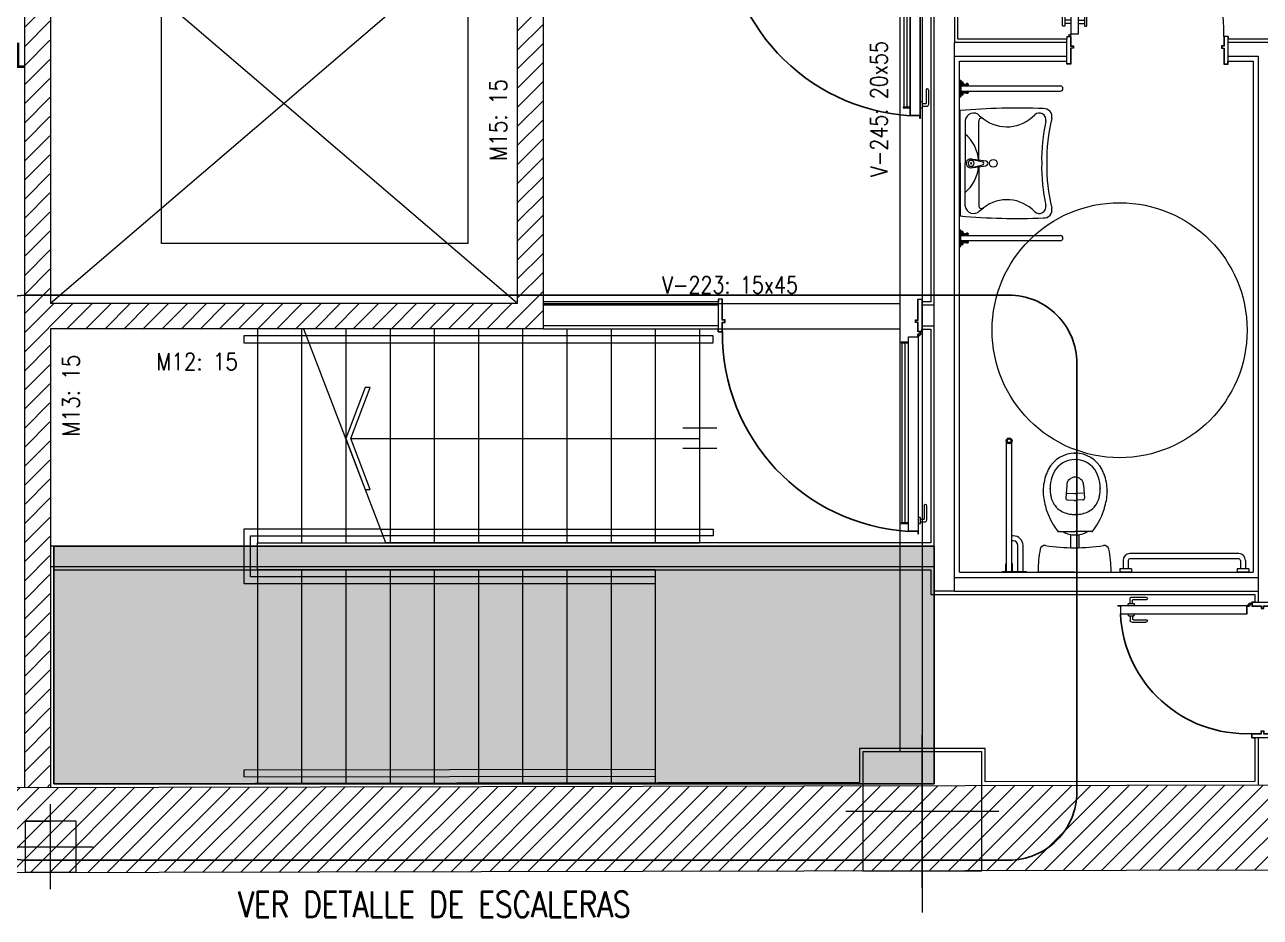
# Model space of a CAD drawing. Header units: millimetres. Extents: x 14 to 290, y 66 to 213.
# Drawn here: x 37.77 to 45.04, y 66.75 to 72 of the extents above; entities that cross this region are included whole.
import ezdxf
from ezdxf.enums import TextEntityAlignment as Align

# ---------------------------------------------------------------- set-up
doc = ezdxf.new("R2010")
doc.units = ezdxf.units.MM
doc.linetypes.add('HIDDEN', pattern=[9.525, 6.35, -3.175])
doc.layers.add('Aclaraciones Del Tejar', color=252, linetype='Continuous')
doc.layers.add('Textos Del Tejar', color=251, linetype='Continuous')
for name, color, linetype, lineweight in [('Auxiliares', 252, 'Continuous', 15), ('OCASA_TODAS_r08$0$CARP-BARRIDO', 252, 'Continuous', 15), ('OCASA_TODAS_r08$0$CARP-HERRAJES', 252, 'Continuous', 15), ('OCASA_TODAS_r08$0$CARP-HOJA', 252, 'Continuous', 20), ('OCASA_TODAS_r08$0$CARP-MARCO', 252, 'Continuous', 20), ('OCASA_TODAS_r08$0$CARPINTERIA', 252, 'Continuous', 15), ('OCASA_TODAS_r08$0$CGC COLUMNAS', 252, 'Continuous', 20), ('OCASA_TODAS_r08$0$CGC COLUMNAS EJES', 252, 'Continuous', 20), ('OCASA_TODAS_r08$0$CGC TABIQUES', 252, 'Continuous', 20), ('OCASA_TODAS_r08$0$CGC TABIQUES REF', 252, 'Continuous', 20), ('OCASA_TODAS_r08$0$CGC VIGAS', 252, 'HIDDEN', 15), ('OCASA_TODAS_r08$0$CGC VIGAS REF', 252, 'Continuous', 15), ('OCASA_TODAS_r08$0$ESCALERA', 252, 'Continuous', 20), ('OCASA_TODAS_r08$0$Estructura', 252, 'Continuous', 20), ('OCASA_TODAS_r08$0$HACH MURO', 252, 'Continuous', 15), ('OCASA_TODAS_r08$0$MURO CERAMICO DE 8', 252, 'Continuous', 20), ('OCASA_TODAS_r08$0$MURO LADRILLO COMUN', 252, 'Continuous', 20), ('OCASA_TODAS_r08$0$PASES', 252, 'Continuous', 15), ('OCASA_TODAS_r08$0$PASES ASCENSORES', 252, 'Continuous', 15), ('OCASA_TODAS_r08$0$REVESTIMIENTOS', 252, 'Continuous', 20), ('OCASA_TODAS_r08$0$REVOQUES', 251, 'Continuous', 15), ('OCASA_TODAS_r08$0$SANITARIOS', 251, 'Continuous', 15)]:
    doc.layers.add(name, color=color, linetype=linetype, lineweight=lineweight)
doc.styles.add('OCASA_TODAS_r08$0$ARIAL', font='arial.ttf')
doc.styles.add('OCASA_TODAS_r08$0$CYPETXT', font='romans__.ttf', dxfattribs={"height": 0.2})
doc.styles.add('ROMANS', font='romans.shx', dxfattribs={"width": 0.8})

# ---------------------------------------------------------------- blocks, each defined once
blk = doc.blocks.new('OCASA_TODAS_r08$0$EJES_DE_LA_COLUMNA')
at = {"layer": 'OCASA_TODAS_r08$0$CGC COLUMNAS EJES'}
for p, q in [((0, -0.5), (0, 0.5)), ((-0.5, 0), (0.5, 0))]:
    blk.add_line(p, q, dxfattribs=at)
blk = doc.blocks.new('OCASA_TODAS_r08$0$Estructura SS para Arquitectura')
at = {"layer": 'OCASA_TODAS_r08$0$CGC COLUMNAS'}
for points in [[(1107.9091, 270.9583), (1108.6091, 270.9583), (1108.6091, 271.6583), (1107.9091, 271.6583), (1107.9091, 270.9583)], [(1102.9815, 270.9493), (1103.2815, 270.9493), (1103.2815, 271.2493), (1102.9815, 271.2493), (1102.9815, 270.9493)], [(1102.9815, 270.9493), (1103.2815, 270.9493), (1103.2815, 271.2493), (1102.9815, 271.2493), (1102.9815, 270.9493)]]:
    blk.add_lwpolyline(points, close=True, dxfattribs=at)
at = {"layer": 'OCASA_TODAS_r08$0$CGC TABIQUES'}
blk.add_line((1102.9812, 271.2493, 0), (1103.1312, 271.2493, 0), dxfattribs=at)
at = {"layer": 'OCASA_TODAS_r08$0$CGC TABIQUES', "ltscale": 0.7, "elevation": 0}
for points in [[(1098.1085, 301.3742), (1098.1085, 275.2643), (1102.5846, 270.9483), (1196.4615, 271.122)], [(1098.6085, 301.3742), (1098.6085, 275.4768), (1102.786, 271.4487), (1196.4605, 271.622)]]:
    blk.add_lwpolyline(points, dxfattribs=at)
at = {"layer": 'OCASA_TODAS_r08$0$CGC TABIQUES', "elevation": 0}
blk.add_lwpolyline([(1102.9812, 271.4491), (1102.9812, 276.7311), (1103.1312, 276.7311), (1103.1312, 274.296), (1105.8782, 274.2961), (1105.8782, 276.7311), (1106.0282, 276.7311), (1106.0282, 274.1459), (1103.1312, 274.1459), (1103.1312, 271.4493)], dxfattribs=at)
at = {"layer": 'OCASA_TODAS_r08$0$CGC VIGAS'}
for p, q in [((1108.1286, 271.6583, 0), (1108.1275, 277.913, 0)), ((1108.3286, 271.6583, 0), (1108.3275, 277.913, 0)), ((1106.0282, 274.2959, 0), (1108.1281, 274.2959, 0)), ((1106.0282, 274.1459, 0), (1108.1282, 274.1459, 0))]:
    blk.add_line(p, q, dxfattribs=at)
at = {"layer": 'OCASA_TODAS_r08$0$CGC COLUMNAS EJES'}
for p, xscale, yscale in [((1108.2591, 271.3083, 0), 0.9, 0.9), ((1103.1315, 271.0993, 0), 0.5, 0.5)]:
    blk.add_blockref('OCASA_TODAS_r08$0$EJES_DE_LA_COLUMNA', p, dxfattribs=dict(at, xscale=xscale, yscale=yscale))
at = {"layer": 'OCASA_TODAS_r08$0$CGC TABIQUES REF', "style": 'OCASA_TODAS_r08$0$CYPETXT', "width": 0.863438}
for s, p in [('M15: 15', (1105.7653, 275.3738, 0)), ('M15: 15', (1105.7656, 275.3742, 0)), ('M13: 15', (1103.2525, 273.7529, 0))]:
    blk.add_text(s, height=0.1, rotation=90, dxfattribs=at).set_placement(p, align=Align.MIDDLE_CENTER)
blk.add_text('M12: 15', height=0.1, dxfattribs=at).set_placement((1103.9934, 273.9533, 0), align=Align.MIDDLE_CENTER)
at = {"layer": 'OCASA_TODAS_r08$0$CGC VIGAS REF', "style": 'OCASA_TODAS_r08$0$CYPETXT', "width": 0.821201}
blk.add_text('V-245: 20x55', height=0.1, rotation=90, dxfattribs=at).set_placement((1108.004, 275.4385, 0), align=Align.MIDDLE_CENTER)
blk.add_text('V-223: 15x45', height=0.1, dxfattribs=at).set_placement((1107.1284, 274.4044, 0), align=Align.MIDDLE_CENTER)
blk = doc.blocks.new('OCASA_TODAS_r08$0$SE 16')
at = {"layer": 'OCASA_TODAS_r08$0$CARP-BARRIDO', "lineweight": -3}
blk.add_arc((-36.41539, -19.636195), 1.16501, 179.476971, 266.48031, dxfattribs=at)
at = {"layer": 'OCASA_TODAS_r08$0$CARP-HERRAJES'}
for p, q in [((-36.486912, -19.685538), (-36.527067, -19.685538)), ((-36.527067, -19.690098), (-36.486912, -19.690098)), ((-36.525375, -19.690098), (-36.525375, -20.748793)), ((-36.505688, -20.748793), (-36.505688, -19.690098)), ((-36.391912, -20.723073), (-36.391912, -20.643073)), ((-36.388912, -20.640073), (-36.387912, -20.640073)), ((-36.377912, -20.732073), (-36.377912, -20.650073)), ((-36.486912, -20.748793), (-36.527067, -20.748793)), ((-36.527067, -20.753354), (-36.486912, -20.753354)), ((-36.417912, -20.717998), (-36.426912, -20.717998)), ((-36.426912, -20.752998), (-36.417912, -20.752998)), ((-36.414912, -20.749998), (-36.414912, -20.720998)), ((-36.414912, -20.728073), (-36.396912, -20.728073)), ((-36.414912, -20.742073), (-36.387912, -20.742073))]:
    blk.add_line(p, q, dxfattribs=at)
for centre, radius, start, end in [((-36.527067, -19.687818), 0.00228, 90, 270), ((-36.388912, -20.643073), 0.003, 90, 180), ((-36.387912, -20.650073), 0.01, 0, 90), ((-36.527067, -20.751073), 0.00228, 90, 270), ((-36.417912, -20.720998), 0.003, 0, 90), ((-36.417912, -20.749998), 0.003, 270, 0), ((-36.396912, -20.723073), 0.005, 270, 0), ((-36.387912, -20.732073), 0.01, 270, 0)]:
    blk.add_arc(centre, radius, start, end, dxfattribs=at)
at = {"layer": 'OCASA_TODAS_r08$0$CARP-HOJA'}
for p, q in [((-36.486912, -20.799008), (-36.486912, -19.654008)), ((-36.486912, -19.654008), (-36.431912, -19.654008)), ((-36.485712, -19.812314), (-36.485712, -19.655208)), ((-36.485712, -19.655208), (-36.430712, -19.655208)), ((-36.431912, -19.654008), (-36.431912, -19.641508)), ((-36.430712, -19.641508), (-36.430712, -19.655208)), ((-36.428112, -19.797314), (-36.428112, -19.641508)), ((-36.426912, -20.811508), (-36.426912, -19.641508)), ((-36.485712, -20.797808), (-36.485712, -19.812314)), ((-36.428112, -20.811508), (-36.428112, -19.797314)), ((-36.431912, -20.799008), (-36.486912, -20.799008)), ((-36.430712, -20.797808), (-36.485712, -20.797808)), ((-36.431912, -20.799008), (-36.431912, -20.811508)), ((-36.430712, -20.797808), (-36.430712, -20.811508))]:
    blk.add_line(p, q, dxfattribs=at)
for centre, radius, start, end in [((-36.429412, -19.641508), 0.0025, 0, 180), ((-36.429412, -19.641508), 0.0013, 0, 180), ((-36.429412, -20.811508), 0.0025, 180, 0), ((-36.429412, -20.811508), 0.0013, 180, 0)]:
    blk.add_arc(centre, radius, start, end, dxfattribs=at)
at = {"layer": 'OCASA_TODAS_r08$0$CARP-MARCO'}
for p, q in [((-37.580351, -19.43236), (-37.605351, -19.43236)), ((-37.605351, -19.43236), (-37.605351, -19.44736)), ((-37.605351, -19.43236), (-37.605351, -19.44896)), ((-37.603751, -19.44896), (-37.605351, -19.44896)), ((-37.581951, -19.43396), (-37.603751, -19.43396)), ((-37.603751, -19.43396), (-37.603751, -19.44736)), ((-37.603751, -19.43396), (-37.603751, -19.44896)), ((-37.581951, -19.55716), (-37.581951, -19.43396)), ((-37.580351, -19.55556), (-37.580351, -19.43236)), ((-36.430351, -19.55556), (-36.430351, -19.43236)), ((-36.430351, -19.43236), (-36.405351, -19.43236)), ((-36.428751, -19.55716), (-36.428751, -19.43396)), ((-36.428751, -19.43396), (-36.406951, -19.43396)), ((-36.406951, -19.43396), (-36.406951, -19.44736)), ((-36.406951, -19.43396), (-36.406951, -19.44896)), ((-36.406951, -19.44896), (-36.405351, -19.44896)), ((-36.405351, -19.43236), (-36.405351, -19.44736)), ((-36.405351, -19.43236), (-36.405351, -19.44896)), ((-37.605351, -19.62556), (-37.605351, -19.60896)), ((-37.603751, -19.60896), (-37.605351, -19.60896)), ((-37.605351, -19.62556), (-37.605351, -19.61056)), ((-37.603751, -19.62396), (-37.603751, -19.60896)), ((-37.603751, -19.62396), (-37.603751, -19.61056)), ((-37.566951, -19.55716), (-37.581951, -19.55716)), ((-37.581951, -19.62396), (-37.581951, -19.56896)), ((-37.581951, -19.56896), (-37.566951, -19.56896)), ((-37.565351, -19.55556), (-37.580351, -19.55556)), ((-37.580351, -19.62556), (-37.580351, -19.57056)), ((-37.580351, -19.57056), (-37.565351, -19.57056)), ((-37.566951, -19.56896), (-37.566951, -19.55716)), ((-37.565351, -19.57056), (-37.565351, -19.55556)), ((-36.445351, -19.57056), (-36.445351, -19.55556)), ((-36.445351, -19.55556), (-36.430351, -19.55556)), ((-36.430351, -19.57056), (-36.445351, -19.57056)), ((-36.443751, -19.56896), (-36.443751, -19.55716)), ((-36.443751, -19.55716), (-36.428751, -19.55716)), ((-36.428751, -19.56896), (-36.443751, -19.56896)), ((-36.430351, -19.62556), (-36.430351, -19.57056)), ((-36.428751, -19.62396), (-36.428751, -19.56896)), ((-36.406951, -19.62396), (-36.406951, -19.60896)), ((-36.406951, -19.60896), (-36.405351, -19.60896)), ((-36.406951, -19.62396), (-36.406951, -19.61056)), ((-36.405351, -19.62556), (-36.405351, -19.60896)), ((-36.405351, -19.62556), (-36.405351, -19.61056)), ((-37.605351, -19.62556), (-37.580351, -19.62556)), ((-37.603751, -19.62396), (-37.581951, -19.62396)), ((-36.405351, -19.62556), (-36.430351, -19.62556)), ((-36.406951, -19.62396), (-36.428751, -19.62396)), ((-36.417071, -19.643831), (-36.426912, -19.652463)), ((-36.420656, -19.644065), (-36.426912, -19.649632)), ((-36.415351, -19.632235), (-36.415351, -19.62556)), ((-36.415351, -19.633663), (-36.415351, -19.62556)), ((-36.413351, -19.637069), (-36.413351, -19.62556))]:
    blk.add_line(p, q, dxfattribs=at)
blk.add_circle((-36.419237, -19.638235), 0.006, dxfattribs=at)
blk = doc.blocks.new('OCASA_TODAS_r08$0$P11 12')
at = {"layer": 'OCASA_TODAS_r08$0$CARP-BARRIDO', "lineweight": -3}
blk.add_arc((-22.999635, -20.880021), 0.73998, 177.340874, 267.231307, dxfattribs=at)
at = {"layer": 'OCASA_TODAS_r08$0$CARP-HERRAJES'}
for p, q in [((-23.084379, -21.552202), (-23.084379, -21.470202)), ((-23.073379, -21.460202), (-23.074379, -21.460202)), ((-23.070379, -21.543202), (-23.070379, -21.463202)), ((-22.950379, -21.543202), (-22.950379, -21.463202)), ((-22.947379, -21.460202), (-22.946379, -21.460202)), ((-22.936379, -21.552202), (-22.936379, -21.470202)), ((-23.047379, -21.562202), (-23.074379, -21.562202)), ((-23.047379, -21.548202), (-23.065379, -21.548202)), ((-23.047379, -21.570127), (-23.047379, -21.541127)), ((-23.044379, -21.538127), (-23.035379, -21.538127)), ((-23.035379, -21.573127), (-23.044379, -21.573127)), ((-22.976379, -21.538127), (-22.985379, -21.538127)), ((-22.985379, -21.573127), (-22.976379, -21.573127)), ((-22.973379, -21.570127), (-22.973379, -21.541127)), ((-22.973379, -21.548202), (-22.955379, -21.548202)), ((-22.973379, -21.562202), (-22.946379, -21.562202))]:
    blk.add_line(p, q, dxfattribs=at)
for centre, radius, start, end in [((-23.074379, -21.470202), 0.01, 90, 180), ((-23.073379, -21.463202), 0.003, 0, 90), ((-22.947379, -21.463202), 0.003, 90, 180), ((-22.946379, -21.470202), 0.01, 0, 90), ((-23.074379, -21.552202), 0.01, 180, 270), ((-23.065379, -21.543202), 0.005, 180, 270), ((-23.044379, -21.541127), 0.003, 90, 180), ((-23.044379, -21.570127), 0.003, 180, 270), ((-22.976379, -21.541127), 0.003, 0, 90), ((-22.976379, -21.570127), 0.003, 270, 0), ((-22.955379, -21.543202), 0.005, 270, 0), ((-22.946379, -21.552202), 0.01, 270, 0)]:
    blk.add_arc(centre, radius, start, end, dxfattribs=at)
at = {"layer": 'OCASA_TODAS_r08$0$CARP-HOJA'}
for p, q in [((-23.035379, -21.619137), (-23.035379, -20.874137)), ((-23.035379, -20.874137), (-22.990379, -20.874137)), ((-23.034179, -21.032444), (-23.034179, -20.875337)), ((-23.034179, -20.875337), (-22.989179, -20.875337)), ((-22.990379, -20.874137), (-22.990379, -20.861637)), ((-22.989179, -20.861637), (-22.989179, -20.875337)), ((-22.986579, -21.017444), (-22.986579, -20.861637)), ((-22.985379, -21.631637), (-22.985379, -20.861637)), ((-23.034179, -21.617937), (-23.034179, -21.032444)), ((-22.986579, -21.631637), (-22.986579, -21.017444)), ((-22.990379, -21.619137), (-23.035379, -21.619137)), ((-22.989179, -21.617937), (-23.034179, -21.617937)), ((-22.990379, -21.619137), (-22.990379, -21.631637)), ((-22.989179, -21.617937), (-22.989179, -21.631637))]:
    blk.add_line(p, q, dxfattribs=at)
for centre, radius, start, end in [((-22.987879, -20.861637), 0.0025, 0, 180), ((-22.987879, -20.861637), 0.0013, 0, 180), ((-22.987879, -21.631637), 0.0025, 180, 0), ((-22.987879, -21.631637), 0.0013, 180, 0)]:
    blk.add_arc(centre, radius, start, end, dxfattribs=at)
at = {"layer": 'OCASA_TODAS_r08$0$CARP-MARCO'}
for p, q in [((-23.738819, -20.69249), (-23.763819, -20.69249)), ((-23.763819, -20.69249), (-23.763819, -20.70749)), ((-23.763819, -20.69249), (-23.763819, -20.70909)), ((-23.762219, -20.70909), (-23.763819, -20.70909)), ((-23.740419, -20.69409), (-23.762219, -20.69409)), ((-23.762219, -20.69409), (-23.762219, -20.70749)), ((-23.762219, -20.69409), (-23.762219, -20.70909)), ((-23.740419, -20.77729), (-23.740419, -20.69409)), ((-23.738819, -20.77569), (-23.738819, -20.69249)), ((-22.988819, -20.77569), (-22.988819, -20.69249)), ((-22.988819, -20.69249), (-22.963819, -20.69249)), ((-22.987219, -20.77729), (-22.987219, -20.69409)), ((-22.987219, -20.69409), (-22.965419, -20.69409)), ((-22.965419, -20.69409), (-22.965419, -20.70749)), ((-22.965419, -20.69409), (-22.965419, -20.70909)), ((-22.965419, -20.70909), (-22.963819, -20.70909)), ((-22.963819, -20.69249), (-22.963819, -20.70749)), ((-22.963819, -20.69249), (-22.963819, -20.70909)), ((-23.725419, -20.77729), (-23.740419, -20.77729)), ((-23.723819, -20.77569), (-23.738819, -20.77569)), ((-23.725419, -20.78909), (-23.725419, -20.77729)), ((-23.723819, -20.79069), (-23.723819, -20.77569)), ((-23.003819, -20.79069), (-23.003819, -20.77569)), ((-23.003819, -20.77569), (-22.988819, -20.77569)), ((-23.002219, -20.78909), (-23.002219, -20.77729)), ((-23.002219, -20.77729), (-22.987219, -20.77729)), ((-23.763819, -20.84569), (-23.763819, -20.82909)), ((-23.762219, -20.82909), (-23.763819, -20.82909)), ((-23.763819, -20.84569), (-23.763819, -20.83069)), ((-23.763819, -20.84569), (-23.738819, -20.84569)), ((-23.762219, -20.84409), (-23.762219, -20.82909)), ((-23.762219, -20.84409), (-23.762219, -20.83069)), ((-23.762219, -20.84409), (-23.740419, -20.84409)), ((-23.740419, -20.84409), (-23.740419, -20.78909)), ((-23.740419, -20.78909), (-23.725419, -20.78909)), ((-23.738819, -20.84569), (-23.738819, -20.79069)), ((-23.738819, -20.79069), (-23.723819, -20.79069)), ((-22.988819, -20.79069), (-23.003819, -20.79069)), ((-22.987219, -20.78909), (-23.002219, -20.78909)), ((-22.988819, -20.84569), (-22.988819, -20.79069)), ((-22.963819, -20.84569), (-22.988819, -20.84569)), ((-22.987219, -20.84409), (-22.987219, -20.78909)), ((-22.965419, -20.84409), (-22.987219, -20.84409)), ((-22.973819, -20.852365), (-22.973819, -20.84569)), ((-22.973819, -20.853793), (-22.973819, -20.84569)), ((-22.971819, -20.857198), (-22.971819, -20.84569)), ((-22.965419, -20.84409), (-22.965419, -20.82909)), ((-22.965419, -20.82909), (-22.963819, -20.82909)), ((-22.965419, -20.84409), (-22.965419, -20.83069)), ((-22.963819, -20.84569), (-22.963819, -20.82909)), ((-22.963819, -20.84569), (-22.963819, -20.83069)), ((-22.975539, -20.86396), (-22.985379, -20.872593)), ((-22.979123, -20.864195), (-22.985379, -20.869762))]:
    blk.add_line(p, q, dxfattribs=at)
blk.add_circle((-22.977704, -20.858365), 0.006, dxfattribs=at)
blk = doc.blocks.new('OCASA_TODAS_r08$0$P16 13')
at = {"layer": 'OCASA_TODAS_r08$0$CARP-BARRIDO'}
blk.add_arc((-15.161196, -23.401783, -0.000123), 0.885209, 178.329117, 268.111658, dxfattribs=at)
at = {"layer": 'OCASA_TODAS_r08$0$CARP-HERRAJES'}
for p, q in [((-15.190489, -23.450916, -0.000006), (-15.225168, -23.450916, -0.000006)), ((-15.190365, -23.470696, -0.000006), (-15.225168, -23.470696, -0.000006)), ((-15.14586, -23.470696, -0.000006), (-15.111058, -23.470696, -0.000006)), ((-15.145736, -23.450916, -0.000006), (-15.111058, -23.450916, -0.000006)), ((-15.190365, -24.206603, 0.000048), (-15.225168, -24.206603, 0.000048)), ((-15.190489, -24.226383, 0.000048), (-15.225168, -24.226383, 0.000048)), ((-15.14586, -24.206603, 0.000048), (-15.111058, -24.206603, 0.000048)), ((-15.145736, -24.226383, 0.000048), (-15.111058, -24.226383, 0.000048))]:
    blk.add_line(p, q, dxfattribs=at)
at = {"layer": 'OCASA_TODAS_r08$0$CARP-HERRAJES', "elevation": 0.000048}
for points in [[(-15.235058, -24.241511), (-15.230113, -24.241511, 0.467786), (-15.225168, -24.236533), (-15.225168, -23.440766, 0.414214), (-15.230144, -23.435852), (-15.235089, -23.435883, 0.414214), (-15.240003, -23.440859), (-15.240003, -24.236626, 0.366812)], [(-15.101168, -24.241511), (-15.106113, -24.241511, -0.467786), (-15.111058, -24.236533), (-15.111058, -23.440766, -0.414214), (-15.106082, -23.435852), (-15.101137, -23.435883, -0.414214), (-15.096223, -23.440859), (-15.096223, -24.236626, -0.366812)]]:
    blk.add_lwpolyline(points, format="xyb", close=True, dxfattribs=at)
at = {"layer": 'OCASA_TODAS_r08$0$CARP-HOJA', "extrusion": (1.67932e-05, 6.2673e-05, 1), "elevation": -0.001728}
blk.add_lwpolyline([(-15.190365, -23.390868), (-15.190365, -24.286511), (-15.14586, -24.286511), (-15.14586, -23.390868)], close=True, dxfattribs=at)
at = {"layer": 'OCASA_TODAS_r08$0$CARP-MARCO'}
for p, q in [((-16.046029, -23.212771, -0.000008), (-16.071029, -23.212771, -0.000008)), ((-16.071029, -23.212771, -0.000008), (-16.071029, -23.227771, -0.000008)), ((-16.071029, -23.212771, -0.000008), (-16.071029, -23.229371, -0.000008)), ((-16.069429, -23.229371, -0.000008), (-16.071029, -23.229371, -0.000008)), ((-16.047629, -23.214371, -0.000008), (-16.069429, -23.214371, -0.000008)), ((-16.069429, -23.214371, -0.000008), (-16.069429, -23.227771, -0.000008)), ((-16.069429, -23.214371, -0.000008), (-16.069429, -23.229371, -0.000008)), ((-16.047629, -23.307571, -0.000008), (-16.047629, -23.214371, -0.000008)), ((-16.046029, -23.305971, -0.000008), (-16.046029, -23.212771, -0.000008)), ((-15.146029, -23.305971, -0.000008), (-15.146029, -23.212771, -0.000008)), ((-15.146029, -23.212771, -0.000008), (-15.121029, -23.212771, -0.000008)), ((-15.144429, -23.307571, -0.000008), (-15.144429, -23.214371, -0.000008)), ((-15.144429, -23.214371, -0.000008), (-15.122629, -23.214371, -0.000008)), ((-15.122629, -23.214371, -0.000008), (-15.122629, -23.227771, -0.000008)), ((-15.122629, -23.214371, -0.000008), (-15.122629, -23.229371, -0.000008)), ((-15.122629, -23.229371, -0.000008), (-15.121029, -23.229371, -0.000008)), ((-15.121029, -23.212771, -0.000008), (-15.121029, -23.227771, -0.000008)), ((-15.121029, -23.212771, -0.000008), (-15.121029, -23.229371, -0.000008)), ((-16.032629, -23.307571, -0.000008), (-16.047629, -23.307571, -0.000008)), ((-16.047629, -23.374371, -0.000008), (-16.047629, -23.319371, -0.000008)), ((-16.047629, -23.319371, -0.000008), (-16.032629, -23.319371, -0.000008)), ((-16.031029, -23.305971, -0.000008), (-16.046029, -23.305971, -0.000008)), ((-16.046029, -23.375971, -0.000008), (-16.046029, -23.320971, -0.000008)), ((-16.046029, -23.320971, -0.000008), (-16.031029, -23.320971, -0.000008)), ((-16.032629, -23.319371, -0.000008), (-16.032629, -23.307571, -0.000008)), ((-16.031029, -23.320971, -0.000008), (-16.031029, -23.305971, -0.000008)), ((-15.161029, -23.320971, -0.000008), (-15.161029, -23.305971, -0.000008)), ((-15.161029, -23.305971, -0.000008), (-15.146029, -23.305971, -0.000008)), ((-15.146029, -23.320971, -0.000008), (-15.161029, -23.320971, -0.000008)), ((-15.159429, -23.319371, -0.000008), (-15.159429, -23.307571, -0.000008)), ((-15.159429, -23.307571, -0.000008), (-15.144429, -23.307571, -0.000008)), ((-15.144429, -23.319371, -0.000008), (-15.159429, -23.319371, -0.000008)), ((-15.146029, -23.375971, -0.000008), (-15.146029, -23.320971, -0.000008)), ((-15.144429, -23.374371, -0.000008), (-15.144429, -23.319371, -0.000008)), ((-16.071029, -23.375971, -0.000008), (-16.071029, -23.359371, -0.000008)), ((-16.069429, -23.359371, -0.000008), (-16.071029, -23.359371, -0.000008)), ((-16.071029, -23.375971, -0.000008), (-16.071029, -23.360971, -0.000008)), ((-16.071029, -23.375971, -0.000008), (-16.046029, -23.375971, -0.000008)), ((-16.069429, -23.374371, -0.000008), (-16.069429, -23.359371, -0.000008)), ((-16.069429, -23.374371, -0.000008), (-16.069429, -23.360971, -0.000008)), ((-16.069429, -23.374371, -0.000008), (-16.047629, -23.374371, -0.000008)), ((-15.121029, -23.375971, -0.000008), (-15.146029, -23.375971, -0.000008)), ((-15.122629, -23.374371, -0.000008), (-15.144429, -23.374371, -0.000008)), ((-15.122629, -23.374371, -0.000008), (-15.122629, -23.359371, -0.000008)), ((-15.122629, -23.359371, -0.000008), (-15.121029, -23.359371, -0.000008)), ((-15.122629, -23.374371, -0.000008), (-15.122629, -23.360971, -0.000008)), ((-15.121029, -23.375971, -0.000008), (-15.121029, -23.359371, -0.000008)), ((-15.121029, -23.375971, -0.000008), (-15.121029, -23.360971, -0.000008))]:
    blk.add_line(p, q, dxfattribs=at)
blk.add_circle((-15.139413, -23.382781, -0.000008), 0.006, dxfattribs=at)

msp = doc.modelspace()

# ---------------------------------------------------------------- hatches: boundary and pattern name
h = msp.add_hatch(color=50)
h.dxf.hatch_style = 1
h.paths.add_polyline_path([(45.1037, 86.608), (51.1327, 86.608), (51.1327, 93.7207), (50.6027, 93.7207), (50.6026, 94.7906), (49.4229, 94.7906), (49.4332, 91.7492), (44.9783, 91.7492), (44.9783, 86.608)])
h.paths.add_polyline_path([(37.9456, 67.5386), (43.1228, 67.5386), (43.1228, 68.9367), (37.9456, 68.9367)])
h.paths.add_polyline_path([(128.7555, 94.0202), (128.7555, 85.9585), (128.4507, 87.1965), (128.0293, 88.3089), (127.4566, 89.4201), (127.0687, 90.0295), (126.5063, 90.7746), (125.9277, 91.4192), (125.2975, 92.0151), (124.6858, 92.5091), (124.6858, 94.0202)])
at = {"layer": 'OCASA_TODAS_r08$0$HACH MURO'}
h = msp.add_hatch(dxfattribs=at)
h.set_pattern_fill('ANSI31', color=256, scale=0.025, style=0)
h.set_pattern_definition([(45, (287.49821, 78.68423), (-0.0561266, 0.0561266), [])])
h.paths.add_polyline_path([(40.8226, 72.799), (40.6726, 72.799), (40.6726, 70.3639), (37.9226, 70.3638), (37.9226, 72.799), (37.7726, 72.799), (37.7726, 70.3638), (37.7726, 67.517), (37.9226, 67.5172), (37.9226, 70.2138), (40.8226, 70.2139)])
h = msp.add_hatch(dxfattribs=at)
h.set_pattern_fill('ANSI31', color=256, scale=0.025, style=0)
h.set_pattern_definition([(45, (894.26853, 83.59833), (-0.056126601, 0.056126601), [])])
h.paths.add_polyline_path([(37.5804, 67.5166), (33.4029, 71.5447), (32.9029, 71.3323), (37.379, 67.0162), (106.7032, 67.1445), (106.7032, 67.6445)])

# ---------------------------------------------------------------- linework, layer by layer
at = {"color": 6, "elevation": 0}
msp.add_lwpolyline([(37.9456, 67.5386), (43.1228, 67.5386), (43.1228, 68.9367), (37.9456, 68.9367)], close=True, dxfattribs=at)
at = {"layer": 'Aclaraciones Del Tejar', "elevation": 0}
msp.add_lwpolyline([(37.7901, 70.4134), (43.5623, 70.4134, -0.414214), (43.9623, 70.0134), (43.9623, 67.4899, -0.414214), (43.5623, 67.0899), (37.7901, 67.0899, -0.414214), (37.3901, 67.4899), (37.3901, 70.0134, -0.414214)], format="xyb", close=True, dxfattribs=at)
at = {"layer": 'Auxiliares'}
msp.add_line((43.0526, 94.6457), (43.0528, 66.7828), dxfattribs=at)
at = {"layer": 'OCASA_TODAS_r08$0$ESCALERA'}
msp.add_line((39.6928, 69.5703), (41.7426, 69.5703), dxfattribs=at)
at = {"layer": 'OCASA_TODAS_r08$0$ESCALERA', "elevation": 0}
for points in [[(39.1426, 70.2139), (39.1426, 68.9567)], [(39.4026, 70.2139), (39.4026, 68.9567)], [(39.8987, 68.9567), (39.415, 70.2139)], [(39.6626, 70.2139), (39.6626, 69.5703)], [(39.9226, 70.2139), (39.9226, 68.9567)], [(40.1826, 70.2139), (40.1826, 68.9567)], [(40.4426, 70.2139), (40.4426, 68.9567)], [(40.7026, 70.2139), (40.7026, 68.9567)], [(40.9626, 70.2139), (40.9626, 68.9567)], [(41.2226, 70.2139), (41.2226, 68.9567)], [(41.4826, 70.2138), (41.4826, 68.9566)], [(41.7426, 70.2139), (41.7426, 68.9567)], [(39.4304, 70.1738), (39.0626, 70.1738), (39.0626, 70.1338), (39.4458, 70.1338)], [(39.4458, 70.1338), (41.8226, 70.1338), (41.8226, 70.1738), (39.4304, 70.1738)], [(41.8453, 69.6303), (41.6453, 69.6303)], [(39.6626, 69.5703), (39.6626, 68.9567)], [(41.8453, 69.5103), (41.6453, 69.5103)], [(39.868, 69.0367), (39.0626, 69.0367), (39.0626, 68.7167), (41.4826, 68.7167)], [(41.4826, 68.7567), (39.1026, 68.7567), (39.1026, 68.9967), (39.8834, 68.9967)], [(39.868, 69.0367), (41.8226, 69.0367), (41.8226, 68.9967), (39.8834, 68.9967)], [(41.4826, 68.7967), (39.1426, 68.7967), (39.1426, 68.9567), (39.8987, 68.9567)], [(39.8987, 68.9567), (41.7426, 68.9567)], [(39.1426, 68.7967), (39.1426, 67.5395)], [(39.4026, 68.7967), (39.4026, 67.54)], [(39.6626, 68.7967), (39.6626, 67.5405)], [(39.9226, 68.7967), (39.9226, 67.5409)], [(40.1826, 68.7967), (40.1826, 67.5414)], [(40.4426, 68.7967), (40.4426, 67.5419)], [(40.7026, 68.7967), (40.7026, 67.5424)], [(40.9626, 68.7967), (40.9626, 67.5429)], [(41.2226, 68.7967), (41.2226, 67.5433)], [(41.4826, 68.7967), (41.4826, 67.5438)], [(41.4826, 67.6238), (39.0626, 67.6193), (39.0627, 67.5793), (41.4826, 67.5838)]]:
    msp.add_lwpolyline(points, dxfattribs=at)
msp.add_lwpolyline([(39.6928, 69.5703), (39.8068, 69.8701), (39.7768, 69.8702), (39.6626, 69.5703), (39.7765, 69.2703), (39.8065, 69.2703)], close=True, dxfattribs=at)
at = {"layer": 'OCASA_TODAS_r08$0$ESCALERA'}
msp.add_circle((44.2138, 70.2072), 0.75, dxfattribs=at)
at = {"layer": 'OCASA_TODAS_r08$0$MURO CERAMICO DE 8'}
for p, q in [((43.243, 68.753), (45.0287, 68.753)), ((43.243, 68.673), (45.0287, 68.673))]:
    msp.add_line(p, q, dxfattribs=at)
at = {"layer": 'OCASA_TODAS_r08$0$MURO CERAMICO DE 8', "elevation": 0}
for points in [[(43.9041, 71.8989), (43.243, 71.8989)], [(45.1087, 68.6081), (45.1087, 71.8989), (44.8509, 71.8989)], [(43.243, 71.8189), (43.9041, 71.8189)], [(44.8509, 71.8189), (45.0287, 71.8189), (45.0288, 68.608)], [(45.0288, 67.8112), (45.0288, 67.5317)], [(43.4036, 67.6374), (43.4035, 67.6374)]]:
    msp.add_lwpolyline(points, dxfattribs=at)
at = {"layer": 'OCASA_TODAS_r08$0$MURO LADRILLO COMUN'}
msp.add_line((43.243, 68.673), (43.1228, 68.673), dxfattribs=at)
at = {"layer": 'OCASA_TODAS_r08$0$MURO LADRILLO COMUN', "elevation": 0}
for points in [[(43.1228, 68.673), (43.1222, 72.679), (43.0625, 72.679), (43.0625, 72.799), (43.243, 72.7989), (43.243, 71.8989)], [(43.243, 68.673), (43.243, 71.8989)], [(41.8546, 70.3538), (40.8226, 70.3538)], [(41.8546, 70.2338), (40.8226, 70.2338)], [(43.1228, 68.9367), (37.9256, 68.9367)], [(37.9256, 68.8167), (43.1228, 68.8167)]]:
    msp.add_lwpolyline(points, dxfattribs=at)
msp.add_lwpolyline([(43.1226, 70.3538), (43.0514, 70.3538), (43.0514, 70.2338), (43.1226, 70.2338)], close=True, dxfattribs=at)
at = {"layer": 'OCASA_TODAS_r08$0$PASES ASCENSORES'}
for p, q in [((40.6726, 70.3639), (37.9226, 72.719)), ((37.9256, 70.3652), (40.6726, 72.719))]:
    msp.add_line(p, q, dxfattribs=at)
at = {"layer": 'OCASA_TODAS_r08$0$PASES ASCENSORES', "elevation": 0}
msp.add_lwpolyline([(38.5796, 72.5167), (40.3796, 72.5167), (40.3796, 70.7167), (38.5796, 70.7167)], close=True, dxfattribs=at)
at = {"layer": 'OCASA_TODAS_r08$0$REVESTIMIENTOS'}
msp.add_line((43.273, 68.783), (44.9987, 68.783), dxfattribs=at)
at = {"layer": 'OCASA_TODAS_r08$0$REVESTIMIENTOS', "elevation": 0}
for points in [[(43.273, 68.783), (43.273, 71.7889), (43.9041, 71.7889)], [(43.273, 68.783), (43.273, 71.7889), (43.3126, 71.7889)], [(44.8509, 71.7889), (44.9987, 71.7889), (44.9987, 68.783)]]:
    msp.add_lwpolyline(points, dxfattribs=at)
at = {"layer": 'OCASA_TODAS_r08$0$REVOQUES'}
for p, q in [((45.0087, 68.608), (45.1287, 68.608)), ((45.0087, 67.8112), (45.1287, 67.8111)), ((43.4236, 67.7475), (42.6836, 67.7475)), ((43.4236, 67.5506), (43.4236, 67.7475))]:
    msp.add_line(p, q, dxfattribs=at)
at = {"layer": 'OCASA_TODAS_r08$0$REVOQUES', "elevation": 0}
for points in [[(43.9041, 71.7889), (43.9041, 71.9189), (43.263, 71.9189), (43.263, 72.819), (43.0625, 72.819), (43.0625, 72.659), (43.103, 72.659), (43.103, 70.3738), (43.0514, 70.3738), (43.0514, 70.2138), (43.103, 70.2138)], [(45.1287, 68.608), (45.1287, 71.9189), (44.8509, 71.9189), (44.8509, 71.7889)], [(41.8546, 70.2138), (41.8546, 70.3738), (40.8226, 70.3738)], [(41.8546, 70.2138), (40.8226, 70.2138)], [(43.103, 70.2138), (43.103, 68.9567)], [(43.103, 68.9567), (39.8987, 68.9567)], [(42.6836, 67.7475), (42.6836, 67.5473), (37.9456, 67.5386), (37.9456, 68.7967), (43.103, 68.7967)], [(43.103, 68.7967), (43.103, 68.653), (45.0087, 68.653), (45.0087, 68.608)], [(45.0087, 67.8112), (45.0087, 67.5529)], [(45.0087, 67.5529), (43.4236, 67.5506)]]:
    msp.add_lwpolyline(points, dxfattribs=at)
at = {"layer": 'OCASA_TODAS_r08$0$SANITARIOS'}
for p, q in [((43.2767, 71.6777), (43.2807, 71.6777)), ((43.2767, 71.6777), (43.2767, 71.5797)), ((43.2807, 71.6777), (43.2807, 71.5797)), ((43.2807, 71.6549), (43.3237, 71.6549)), ((43.2824, 71.6625), (43.2824, 71.6551)), ((43.2944, 71.6625), (43.2824, 71.6625)), ((43.2944, 71.6551), (43.2824, 71.6551)), ((43.2914, 71.6635), (43.2854, 71.6635)), ((43.2884, 71.6625), (43.2884, 71.6551)), ((43.2944, 71.6625), (43.2944, 71.6551)), ((43.321, 71.6585), (43.3136, 71.6585)), ((43.3136, 71.6585), (43.3136, 71.6548)), ((43.321, 71.6585), (43.321, 71.6548)), ((43.2807, 71.6509), (43.3237, 71.6509)), ((43.2807, 71.6437), (43.8657, 71.6437)), ((43.2807, 71.6137), (43.8657, 71.6137)), ((43.2807, 71.6065), (43.3237, 71.6065)), ((43.2807, 71.6025), (43.3237, 71.6025)), ((43.2824, 71.5949), (43.2824, 71.6023)), ((43.2944, 71.6023), (43.2824, 71.6023)), ((43.2944, 71.5949), (43.2824, 71.5949)), ((43.2914, 71.5939), (43.2854, 71.5939)), ((43.2884, 71.5949), (43.2884, 71.6023)), ((43.2944, 71.5949), (43.2944, 71.6023)), ((43.3136, 71.6486), (43.3114, 71.6486)), ((43.3136, 71.6088), (43.3114, 71.6088)), ((43.3173, 71.6507), (43.3123, 71.6507)), ((43.3173, 71.6488), (43.3123, 71.6488)), ((43.3173, 71.6086), (43.3123, 71.6086)), ((43.3173, 71.6067), (43.3123, 71.6067)), ((43.3136, 71.6488), (43.3136, 71.6486)), ((43.3136, 71.6086), (43.3136, 71.6088)), ((43.3136, 71.5989), (43.3136, 71.6026)), ((43.321, 71.5989), (43.3136, 71.5989)), ((43.3173, 71.6507), (43.3222, 71.6507)), ((43.3173, 71.6488), (43.3222, 71.6488)), ((43.3173, 71.6086), (43.3222, 71.6086)), ((43.3173, 71.6067), (43.3222, 71.6067)), ((43.321, 71.6488), (43.321, 71.6486)), ((43.321, 71.6486), (43.3232, 71.6486)), ((43.321, 71.6088), (43.3232, 71.6088)), ((43.321, 71.6086), (43.321, 71.6088)), ((43.321, 71.5989), (43.321, 71.6026)), ((43.2767, 71.5797), (43.2807, 71.5797)), ((43.2767, 71.189), (43.2767, 71.499)), ((43.3058, 71.4412), (43.3058, 71.1893)), ((43.3851, 71.2085), (43.3851, 71.4377)), ((43.3903, 71.4687), (43.4125, 71.451)), ((43.2767, 71.189), (43.2767, 70.879)), ((43.3058, 70.9369), (43.3058, 71.1888)), ((43.3371, 71.2146), (43.4288, 71.203)), ((43.3371, 71.163), (43.4288, 71.1747)), ((43.3426, 71.2139), (43.4081, 71.1968)), ((43.3426, 71.1637), (43.4081, 71.1808)), ((43.3851, 71.1691), (43.3851, 70.9404)), ((43.3903, 70.9094), (43.4125, 70.9271)), ((43.2767, 70.7979), (43.2807, 70.7979)), ((43.2767, 70.6999), (43.2767, 70.7979)), ((43.2807, 70.6999), (43.2807, 70.7979)), ((43.2824, 70.7827), (43.2824, 70.7753)), ((43.2944, 70.7827), (43.2824, 70.7827)), ((43.2914, 70.7837), (43.2854, 70.7837)), ((43.2884, 70.7827), (43.2884, 70.7753)), ((43.2944, 70.7827), (43.2944, 70.7753)), ((43.2807, 70.7751), (43.3237, 70.7751)), ((43.2807, 70.7711), (43.3237, 70.7711)), ((43.2807, 70.7639), (43.8657, 70.7639)), ((43.2807, 70.7339), (43.8657, 70.7339)), ((43.2807, 70.7267), (43.3237, 70.7267)), ((43.2807, 70.7227), (43.3237, 70.7227)), ((43.2944, 70.7753), (43.2824, 70.7753)), ((43.2824, 70.7152), (43.2824, 70.7225)), ((43.2944, 70.7225), (43.2824, 70.7225)), ((43.2944, 70.7152), (43.2824, 70.7152)), ((43.2914, 70.7142), (43.2854, 70.7142)), ((43.2884, 70.7152), (43.2884, 70.7225)), ((43.2944, 70.7152), (43.2944, 70.7225)), ((43.3136, 70.7689), (43.3114, 70.7689)), ((43.3136, 70.729), (43.3114, 70.729)), ((43.3173, 70.7709), (43.3123, 70.7709)), ((43.3173, 70.7691), (43.3123, 70.7691)), ((43.3173, 70.7288), (43.3123, 70.7288)), ((43.3173, 70.727), (43.3123, 70.727)), ((43.321, 70.7788), (43.3136, 70.7788)), ((43.3136, 70.7788), (43.3136, 70.7751)), ((43.3136, 70.7691), (43.3136, 70.7689)), ((43.3136, 70.7288), (43.3136, 70.729)), ((43.3136, 70.7191), (43.3136, 70.7228)), ((43.321, 70.7191), (43.3136, 70.7191)), ((43.3173, 70.7709), (43.3222, 70.7709)), ((43.3173, 70.7691), (43.3222, 70.7691)), ((43.3173, 70.7288), (43.3222, 70.7288)), ((43.3173, 70.727), (43.3222, 70.727)), ((43.321, 70.7788), (43.321, 70.7751)), ((43.321, 70.7691), (43.321, 70.7689)), ((43.321, 70.7689), (43.3232, 70.7689)), ((43.321, 70.729), (43.3232, 70.729)), ((43.321, 70.7288), (43.321, 70.729)), ((43.321, 70.7191), (43.321, 70.7228)), ((43.2767, 70.6999), (43.2807, 70.6999)), ((43.549, 68.7876), (43.549, 69.5484)), ((43.579, 68.7876), (43.579, 69.5484)), ((43.9026, 69.2963), (43.8974, 69.2196)), ((44.0024, 69.2963), (44.0076, 69.2196)), ((43.9056, 69.2491), (43.9489, 69.2463)), ((43.9067, 69.2089), (43.9463, 69.2064)), ((43.9993, 69.2491), (43.956, 69.2463)), ((43.9982, 69.2089), (43.9586, 69.2064)), ((43.5887, 68.9974), (43.579, 68.9974)), ((43.5887, 68.9674), (43.579, 68.9674)), ((43.8572, 69.023), (43.9525, 69.023)), ((43.9275, 68.9286), (43.9275, 69.0044)), ((44.0478, 69.023), (43.9525, 69.023)), ((43.9763, 68.927), (43.9763, 69.0042)), ((43.6161, 68.7876), (43.6161, 68.94)), ((43.6461, 68.7876), (43.6461, 68.94)), ((44.9143, 68.893), (44.2743, 68.893)), ((43.5446, 68.7876), (43.5446, 68.8326)), ((43.5446, 68.8326), (43.5476, 68.8326)), ((43.5476, 68.7876), (43.5476, 68.8326)), ((43.5804, 68.7876), (43.5804, 68.8326)), ((43.5834, 68.8326), (43.5804, 68.8326)), ((43.5834, 68.7876), (43.5834, 68.8326)), ((44.2343, 68.853), (44.2343, 68.803)), ((44.2643, 68.853), (44.2643, 68.803)), ((44.9143, 68.863), (44.2743, 68.863)), ((44.9243, 68.853), (44.9243, 68.803)), ((44.9543, 68.853), (44.9543, 68.803)), ((43.5246, 68.7876), (43.6661, 68.7876)), ((43.5246, 68.783), (43.5246, 68.7876)), ((43.5246, 68.783), (43.6661, 68.783)), ((43.6661, 68.783), (43.6661, 68.7876)), ((43.949, 68.783), (43.742, 68.783)), ((43.9486, 68.783), (44.1556, 68.783)), ((44.2843, 68.803), (44.2143, 68.803)), ((44.2143, 68.803), (44.2143, 68.783)), ((44.2843, 68.783), (44.2143, 68.783)), ((44.2843, 68.803), (44.2843, 68.783)), ((44.9743, 68.803), (44.9043, 68.803)), ((44.9043, 68.803), (44.9043, 68.783)), ((44.9743, 68.783), (44.9043, 68.783)), ((44.9743, 68.803), (44.9743, 68.783))]:
    msp.add_line(p, q, dxfattribs=at)
for centre, radius in [((43.4711, 71.1888), 0.0225), ((43.564, 69.5568), 0.0172), ((43.564, 69.5568), 0.0109)]:
    msp.add_circle(centre, radius, dxfattribs=at)
for centre, radius, start, end in [((43.2854, 71.6584), 0.00505, 53.53927, 126.46073), ((43.2884, 71.663), 0.00515, 0, 180), ((43.2914, 71.6584), 0.00505, 53.53927, 126.46073), ((43.3237, 71.6529), 0.002, 270, 90), ((43.2854, 71.599), 0.00505, 233.53927, 306.46073), ((43.2884, 71.5944), 0.00515, 180, 0), ((43.2914, 71.599), 0.00505, 233.53927, 306.46073), ((43.3123, 71.6498), 0.000924, 90, 270), ((43.3173, 71.6511), 0.0064, 203.1798, 336.8202), ((43.3173, 71.6063), 0.0064, 23.1798, 156.8202), ((43.3123, 71.6076), 0.000924, 90, 270), ((43.3222, 71.6498), 0.000924, 270, 90), ((43.3222, 71.6076), 0.000924, 270, 90), ((43.3237, 71.6045), 0.002, 270, 90), ((43.8657, 71.6287), 0.015, 270, 90), ((43.6097, 67.6831), 3.8304, 87.68635, 94.98792), ((43.7687, 71.4633), 0.0474, 346.50623, 95.29831), ((43.3542, 71.436), 0.0487, 42.17251, 173.91982), ((43.402, 71.4377), 0.0169, 51.87611, 180), ((43.5508, 71.6272), 0.224, 231.87611, 317.01925), ((43.7412, 71.445), 0.0397, 347.8889, 131.96629), ((44.7772, 71.2135), 1.0219, 167.3865, 181.40985), ((44.7628, 71.214), 0.9775, 165.8966, 181.45756), ((43.1591, 71.1893), 0.226, 4.92195, 49.51771), ((43.1591, 71.1888), 0.226, 310.48229, 354.96599), ((43.3371, 71.1888), 0.0258, 75.52383, 284.47617), ((43.3403, 71.1888), 0.0175, 0, 180), ((43.3403, 71.1888), 0.0175, 180, 0), ((43.3403, 71.1888), 0.00321, 0, 180), ((43.3403, 71.1888), 0.00321, 180, 0), ((43.4066, 71.1888), 0.00818, 281.03693, 78.96307), ((43.4252, 71.1888), 0.0146, 270, 90), ((44.7772, 71.1646), 1.0219, 178.59015, 192.6135), ((44.8584, 71.1748), 1.102, 179.25936, 179.26502), ((44.7628, 71.1641), 0.9775, 178.54244, 194.1034), ((44.8445, 71.1756), 1.059, 179.2708, 179.27669), ((43.3542, 70.942), 0.0487, 186.08018, 317.82749), ((43.402, 70.9404), 0.0169, 180, 308.12389), ((43.5508, 70.7509), 0.224, 42.98075, 128.12389), ((43.7412, 70.9331), 0.0397, 228.03371, 12.1111), ((43.6097, 74.695), 3.8304, 265.01208, 272.31365), ((43.7687, 70.9148), 0.0474, 264.70169, 13.49377), ((43.2854, 70.7787), 0.00505, 53.53927, 126.46073), ((43.2884, 70.7832), 0.00515, 0, 180), ((43.2914, 70.7787), 0.00505, 53.53927, 126.46073), ((43.2854, 70.7192), 0.00505, 233.53927, 306.46073), ((43.2884, 70.7147), 0.00515, 180, 0), ((43.2914, 70.7192), 0.00505, 233.53927, 306.46073), ((43.3123, 70.77), 0.000924, 90, 270), ((43.3173, 70.7714), 0.0064, 203.1798, 336.8202), ((43.3173, 70.7265), 0.0064, 23.1798, 156.8202), ((43.3123, 70.7279), 0.000924, 90, 270), ((43.3222, 70.77), 0.000924, 270, 90), ((43.3222, 70.7279), 0.000924, 270, 90), ((43.3237, 70.7731), 0.002, 270, 90), ((43.3237, 70.7247), 0.002, 270, 90), ((43.8657, 70.7489), 0.015, 270, 90), ((43.95, 69.3085), 0.1745, 88.95837, 152.96914), ((43.955, 69.3085), 0.1745, 27.03086, 91.04163), ((43.95, 69.3085), 0.1375, 88.95837, 152.96914), ((43.955, 69.3085), 0.1375, 27.03086, 91.04163), ((44.0812, 69.251), 0.318, 159.97402, 177.8373), ((44.104, 69.2379), 0.3439, 154.26432, 159.22004), ((44.0437, 69.2656), 0.2405, 154.01019, 169.11991), ((43.9525, 69.293), 0.05, 3.77746, 176.22254), ((43.8613, 69.2656), 0.2405, 10.88009, 25.98981), ((43.801, 69.2379), 0.3439, 20.77996, 25.73568), ((43.8237, 69.251), 0.318, 2.1627, 20.02598), ((44.082, 69.2665), 0.3186, 180.62285, 197.06078), ((44.0512, 69.276), 0.2462, 171.82877, 188.17123), ((43.8537, 69.276), 0.2462, 351.82877, 8.17123), ((43.8229, 69.2665), 0.3186, 342.93923, 359.37715), ((44.036, 69.2769), 0.2313, 188.92345, 194.46381), ((43.9464, 69.2578), 0.1398, 196.0309, 211.52602), ((43.9625, 69.276), 0.1632, 214.04278, 229.96974), ((43.9074, 69.2189), 0.01, 176.12969, 266.39499), ((43.959, 69.3925), 0.1865, 266.10406, 267.99291), ((43.9525, 69.3057), 0.0595, 266.57419, 273.42581), ((43.9459, 69.3925), 0.1865, 272.00709, 273.89594), ((43.9976, 69.2189), 0.01, 273.60501, 3.87031), ((43.9425, 69.276), 0.1632, 310.03026, 325.95722), ((43.9586, 69.2578), 0.1398, 328.47398, 343.9691), ((43.8689, 69.2769), 0.2313, 345.5362, 351.07655), ((44.135, 69.258), 0.3675, 193.37444, 219.00812), ((43.9473, 69.2808), 0.1578, 235.28865, 263.28409), ((43.9525, 69.4022), 0.2791, 265.15106, 270), ((43.9525, 69.4022), 0.2791, 270, 274.84894), ((43.9576, 69.2808), 0.1578, 276.71591, 304.71135), ((43.77, 69.258), 0.3675, 320.99188, 346.62556), ((43.5887, 68.94), 0.0574, 0, 90), ((43.5887, 68.94), 0.0274, 0, 90), ((43.8572, 69.033), 0.01, 219.00812, 270), ((43.9462, 69.1156), 0.1127, 235.18112, 273.19806), ((43.9588, 69.1156), 0.1127, 266.80194, 304.81888), ((44.0478, 69.033), 0.01, 270, 320.99188), ((44.3586, 68.791), 0.6246, 168.22046, 180), ((43.7745, 68.9128), 0.028, 81.71051, 168.22046), ((43.9666, 70.231), 1.304, 261.71051, 269.2262), ((43.931, 70.231), 1.304, 270.7738, 278.28949), ((44.123, 68.9128), 0.028, 11.77954, 98.28949), ((43.539, 68.791), 0.6246, 0, 11.77954), ((44.2743, 68.853), 0.04, 90, 180), ((44.9143, 68.853), 0.04, 0, 90), ((44.2743, 68.853), 0.01, 90, 180), ((44.9143, 68.853), 0.01, 0, 90), ((43.742, 68.791), 0.008, 180, 270), ((44.1556, 68.791), 0.008, 270, 0)]:
    msp.add_arc(centre, radius, start, end, dxfattribs=at)
for p in [(43.9468, 69.483, 0), (43.9518, 69.483, 0), (43.7635, 69.263, 0), (43.805, 69.2755, 0), (44.1, 69.2785, 0), (44.1415, 69.263, 0), (43.9525, 69.123, 0), (43.8529, 69.024, 0), (43.8571, 69.023, 0), (43.8572, 69.023, 0), (44.0521, 69.024, 0)]:
    msp.add_point(p, dxfattribs=at)

# ---------------------------------------------------------------- block references
at = {"layer": 'OCASA_TODAS_r08$0$CARPINTERIA'}
for p in [(79.4695, 92.2679, 0), (79.4583, 89.8228, 0)]:
    msp.add_blockref('OCASA_TODAS_r08$0$SE 16', p, dxfattribs=at)
at = {"layer": 'OCASA_TODAS_r08$0$CARPINTERIA', "rotation": 180}
msp.add_blockref('OCASA_TODAS_r08$0$P16 13', (28.7815, 48.5595, 0), dxfattribs=at)
at = {"layer": 'OCASA_TODAS_r08$0$CARPINTERIA', "xscale": -1, "rotation": 270}
msp.add_blockref('OCASA_TODAS_r08$0$P11 12', (65.8378, 91.5734, 0), dxfattribs=at)
at = {"layer": 'OCASA_TODAS_r08$0$Estructura'}
msp.add_blockref('OCASA_TODAS_r08$0$Estructura SS para Arquitectura', (-1065.2056, -203.9308, 0), dxfattribs=at)

# ---------------------------------------------------------------- texts
at = {"layer": 'OCASA_TODAS_r08$0$PASES', "insert": (36.9032, 71.8992, 0), "char_height": 0.15, "attachment_point": 1, "style": 'OCASA_TODAS_r08$0$ARIAL'}
msp.add_mtext_dynamic_manual_height_columns('PLENO 1', width=1.058606, gutter_width=12.5, heights=[0], dxfattribs=at)
at = {"layer": 'Textos Del Tejar', "insert": (39.0291, 66.9046, 0), "char_height": 0.150943, "width": 2.705352, "attachment_point": 1, "style": 'ROMANS'}
msp.add_mtext('VER DETALLE DE ESCALERAS', dxfattribs=at)

doc.saveas('drawing.dxf')
